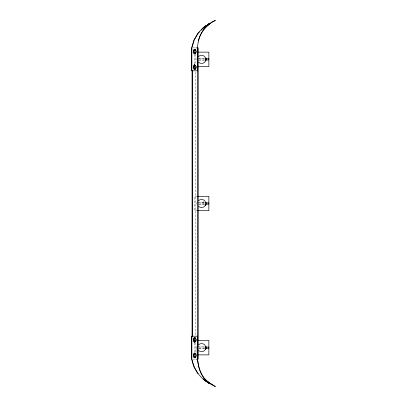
<?xml version="1.0" encoding="UTF-8"?>
<svg xmlns="http://www.w3.org/2000/svg" width="407" height="407" viewBox="0 0 407 407"><rect width="100%" height="100%" fill="white"/><g stroke="black" fill="none" stroke-linecap="round" stroke-linejoin="round"><path stroke-width="0.31" stroke-dasharray="2.04 1.53" d="M196.927 58.527L196.927 60.155M196.927 346.845L196.927 348.473M192.643 47.878L195.823 47.878M198.143 58.547L204.568 58.547M199.181 58.766L204.711 58.766M199.181 59.915L204.711 59.915M198.728 60.134L204.568 60.134M196.947 196.291L194.439 196.291L194.439 210.709L196.947 210.709M198.143 202.706L204.568 202.706M199.181 202.925L204.711 202.925M199.181 204.075L204.711 204.075M198.728 204.294L204.568 204.294M198.143 346.866L204.568 346.866M199.181 347.085L204.711 347.085M199.181 348.234L204.711 348.234M198.728 348.453L204.568 348.453M192.643 359.122L195.467 359.122M195.823 54.233L195.823 64.392M195.823 72.019L195.823 334.981M195.823 342.608L195.823 352.767M194.439 54.64L194.439 64.041M194.439 342.959L194.439 352.36M196.927 202.686L196.805 203.943L197.339 204.655L197.339 202.345L196.927 202.686M203.48 201.668L201.648 203.5L203.48 203.5L203.48 201.668"/><path stroke-width="0.61" d="M192.038 47.278L194.185 40.059L198.138 33.293L199.445 31.929M198.346 41.01C200.626 32.067 206.812 24.217 215.359 20.538M215.267 20.35C208.837 23.143 203.775 28.251 200.626 34.473C195.314 45.838 198.26 58.74 197.492 70.803M205.474 60.923C204.39 63.548 200.722 64.281 198.718 62.271M205.474 205.087C204.39 207.712 200.722 208.44 198.718 206.43M205.474 349.247C204.39 351.872 200.722 352.599 198.718 350.59M201.18 30.113L203.358 27.839L209.284 23.723L203.185 27.707L197.944 33.201L193.971 40.013L191.641 47.878L191.641 70.803L197.553 70.803L197.553 47.878M204.304 28.587L209.417 23.886L203.358 27.839L209.417 23.886L203.525 27.971M203.454 27.915L209.417 23.886L203.368 27.849M198.718 56.41C200.722 54.401 204.39 55.128 205.474 57.753L205.454 61.03M198.718 200.57C200.722 198.56 204.39 199.288 205.474 201.913L205.454 205.189M198.718 344.729C200.722 342.719 204.39 343.452 205.474 346.077L205.454 349.348M203.23 27.742L209.284 23.723L203.2 27.717M195.823 47.878L197.985 47.878L197.985 359.122L195.823 359.122M197.573 52.132L208.857 52.132L208.857 66.55L197.573 66.55M205.454 58.216L206.176 58.216L206.176 60.465L205.454 60.465M205.942 58.766L209.015 58.766M205.454 59.341L206.176 59.341M205.942 59.915L209.015 59.915M197.573 196.291L208.857 196.291L208.857 210.709L197.573 210.709M205.454 202.376L206.176 202.376L206.176 204.624L205.454 204.624M205.942 202.925L209.015 202.925M205.942 204.075L209.015 204.075M197.573 340.45L208.857 340.45L208.857 354.868L197.573 354.868M205.454 346.535L206.176 346.535L206.176 348.784L205.454 348.784M205.942 347.085L209.015 347.085M205.454 347.659L206.176 347.659M205.942 348.234L209.015 348.234M215.267 386.65L209.284 383.277L203.363 379.156L215.359 386.462M197.944 373.799L193.971 366.987L191.641 359.122L191.641 336.197L197.553 336.197C197.385 352.121 194.566 372.293 209.417 383.114L203.403 379.126L212.22 384.691M192.038 359.722C194.058 369.581 200.295 378.581 209.284 383.277C194.571 372.308 197.303 352.167 197.492 336.197M203.2 379.283L209.284 383.277L203.23 379.258M203.454 379.085L209.417 383.114L204.304 378.413M203.525 379.029L209.417 383.114M205.311 204.858L205.311 205.189M197.924 47.878L197.924 359.122M194.439 64.667L194.439 65.924M194.439 341.076L194.439 342.333M194.327 51.023L194.327 49.954A0.687 0.56 -90 0 1 195.101 49.318M194.327 52.091L194.327 53.159A0.687 0.56 -90 0 0 195.101 53.79M194.327 66.59L194.327 65.522A0.687 0.56 -90 0 1 194.673 64.891M194.327 67.659L194.327 68.727A0.687 0.56 -90 0 0 195.101 69.363M194.327 339.341L194.327 338.273A0.687 0.56 -90 0 1 195.101 337.637M194.327 340.41L194.327 341.478A0.687 0.56 -90 0 0 194.673 342.109M194.327 354.909L194.327 353.841A0.687 0.56 -90 0 1 195.101 353.21M194.327 355.977L194.327 357.046A0.687 0.56 -90 0 0 195.101 357.682M194.017 51.023L194.017 49.954A0.687 0.56 -90 0 1 194.577 49.267A0.687 0.56 -90 0 1 195.136 49.954M194.017 52.091L194.017 53.159A0.687 0.56 -90 0 0 194.577 53.846A0.687 0.56 -90 0 0 195.136 53.159M194.017 66.59L194.017 65.522A0.687 0.56 -90 0 1 194.577 64.835A0.687 0.56 -90 0 1 195.136 65.522A1.659 1.358 -90 0 0 194.175 65.853M194.017 67.659L194.017 68.727A0.687 0.56 -90 0 0 194.577 69.414A0.687 0.56 -90 0 0 195.136 68.727M194.017 339.341L194.017 338.273A0.687 0.56 -90 0 1 194.577 337.586A0.687 0.56 -90 0 1 195.136 338.273A1.659 1.358 -90 0 0 194.653 338.319M194.017 340.41L194.017 341.478A0.687 0.56 -90 0 0 194.577 342.165A0.687 0.56 -90 0 0 195.136 341.478M194.017 354.909L194.017 353.841A0.687 0.56 -90 0 1 194.577 353.154A0.687 0.56 -90 0 1 195.136 353.841A1.659 1.358 -90 0 0 194.653 353.887M194.017 355.977L194.017 357.046A0.687 0.56 -90 0 0 194.577 357.733A0.687 0.56 -90 0 0 195.136 357.046M192.292 70.747L192.292 336.253M192.073 70.747L192.073 336.253M191.86 47.878L191.86 70.803M191.86 336.197L191.86 359.122M195.014 49.954A0.687 0.56 -90 0 0 194.454 49.267A0.687 0.56 -90 0 0 193.895 49.954L193.895 53.159A0.687 0.56 -90 0 0 194.454 53.846A0.687 0.56 -90 0 0 195.014 53.159M195.014 68.727A0.687 0.56 -90 0 1 194.454 69.414A0.687 0.56 -90 0 1 193.895 68.727L193.895 65.522A0.687 0.56 -90 0 1 194.454 64.835A0.687 0.56 -90 0 1 195.014 65.522M195.014 357.046A0.687 0.56 -90 0 1 194.454 357.733A0.687 0.56 -90 0 1 193.895 357.046L193.895 353.841A0.687 0.56 -90 0 1 194.454 353.154A0.687 0.56 -90 0 1 195.014 353.841M195.014 338.273A0.687 0.56 -90 0 0 194.454 337.586A0.687 0.56 -90 0 0 193.895 338.273L193.895 341.478A0.687 0.56 -90 0 0 194.454 342.165A0.687 0.56 -90 0 0 195.014 341.478M195.355 357.092A1.659 1.358 -90 0 1 194.322 356.924M196.194 354.66A1.659 1.358 -90 0 1 196.093 356.496M195.197 357.132A1.659 1.358 -90 0 1 194.19 356.802M193.941 354.482A1.659 1.358 -90 0 1 195.37 353.887M195.355 68.773A1.659 1.358 -90 0 1 194.322 68.605M196.194 66.341A1.659 1.358 -90 0 1 196.093 68.178M195.197 68.814A1.659 1.358 -90 0 1 194.19 68.483M193.941 66.158A1.659 1.358 -90 0 1 195.37 65.568M195.355 53.2A1.659 1.358 -90 0 1 194.322 53.037M194.175 50.285A1.659 1.358 -90 0 1 195.182 49.954M196.194 50.773A1.659 1.358 -90 0 1 196.093 52.61M195.197 53.246A1.659 1.358 -90 0 1 194.19 52.915M193.941 50.59A1.659 1.358 -90 0 1 195.37 50M195.355 341.519A1.659 1.358 -90 0 1 194.322 341.356M196.194 339.092A1.659 1.358 -90 0 1 196.093 340.929M195.197 341.565A1.659 1.358 -90 0 1 194.19 341.234M193.941 338.909A1.659 1.358 -90 0 1 195.37 338.319M195.223 53.79A0.687 0.56 -90 0 1 194.449 53.159M194.449 49.954A0.687 0.56 -90 0 1 195.223 49.318M195.223 69.363A0.687 0.56 -90 0 1 194.449 68.727M194.449 65.522A0.687 0.56 -90 0 1 194.795 64.891M194.449 353.841A0.687 0.56 -90 0 1 195.223 353.21M195.223 357.682A0.687 0.56 -90 0 1 194.449 357.046M194.449 338.273A0.687 0.56 -90 0 1 195.223 337.637M194.795 342.109A0.687 0.56 -90 0 1 194.449 341.478M195.391 52.584A1.297 1.063 -90 0 0 195.151 50.356A1.297 1.063 -90 0 0 193.691 51.725A1.297 1.063 -90 0 0 195.391 52.584M195.665 67.776A1.297 1.063 -90 0 0 194.744 65.827A1.297 1.063 -90 0 0 193.824 67.776A1.297 1.063 -90 0 0 195.665 67.776M195.391 340.903A1.297 1.063 -90 0 0 195.151 338.675A1.297 1.063 -90 0 0 193.691 340.043A1.297 1.063 -90 0 0 195.391 340.903M195.665 356.094A1.297 1.063 -90 0 0 194.744 354.146A1.297 1.063 -90 0 0 193.824 356.094A1.297 1.063 -90 0 0 195.665 356.094"/></g></svg>
